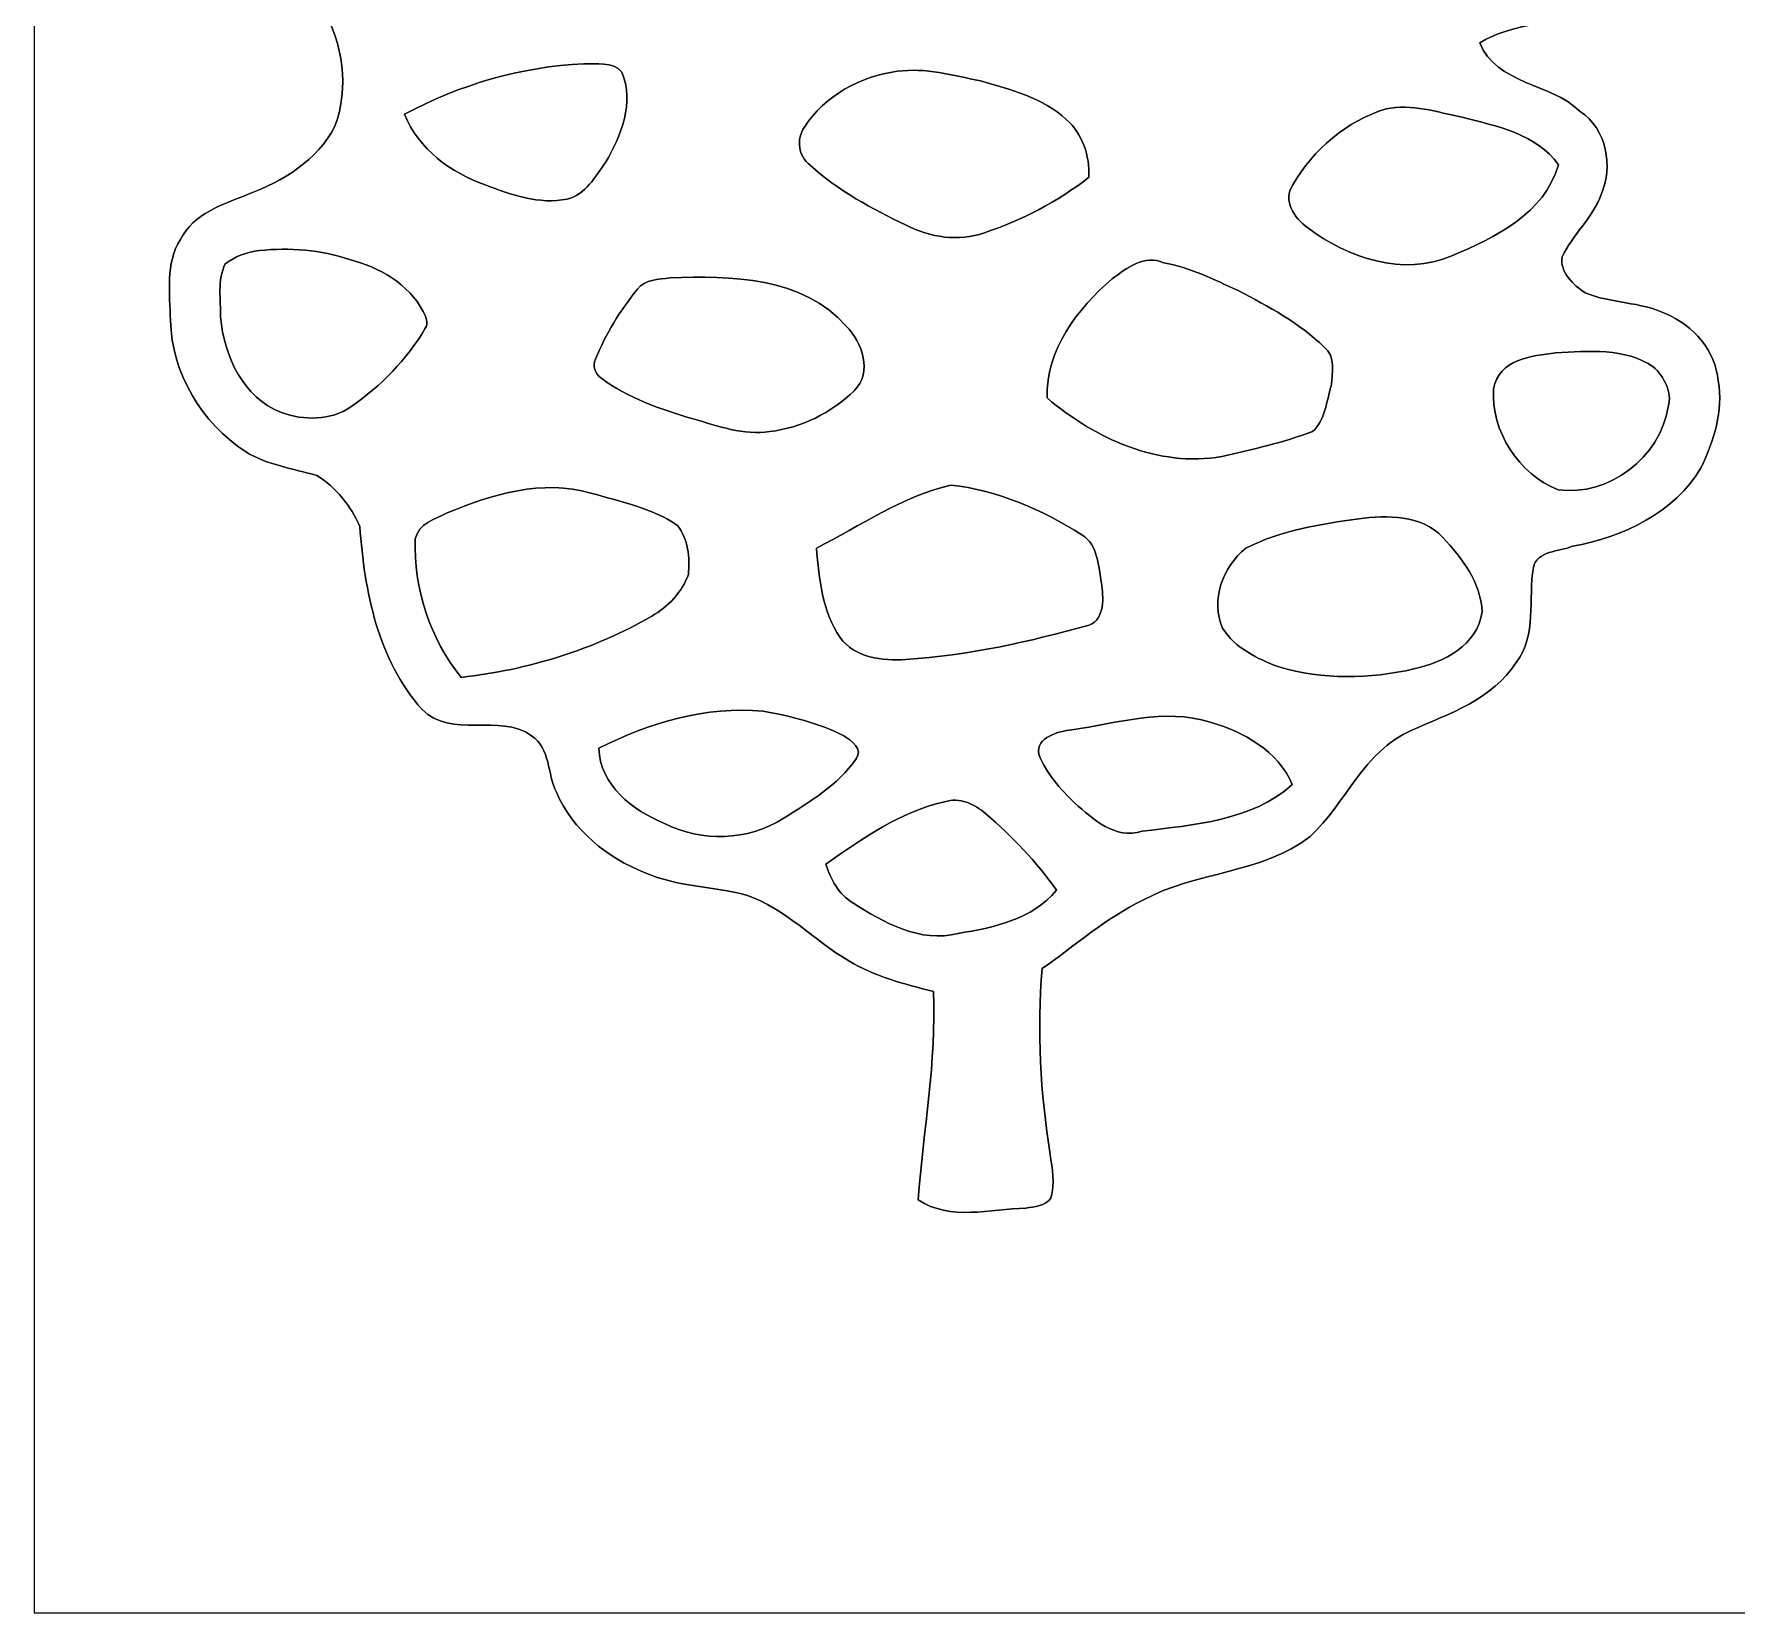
# Model space of a CAD drawing. Header units: centimetres. Extents: x -16.8 to 16.8, y -16.7 to 16.7.
# Drawn here: x -16.77 to 0.93, y -16.67 to -0.25 of the extents above; entities that cross this region are included whole.
import ezdxf

# ---------------------------------------------------------------- set-up
doc = ezdxf.new("R2010")
doc.units = ezdxf.units.CM
doc.header["$MEASUREMENT"] = 0
doc.layers.add('Layer 1', color=7, linetype='Continuous')

msp = doc.modelspace()

# ---------------------------------------------------------------- linework, layer by layer
at = {"layer": 'Layer 1', "color": 7}
for points, knots in [([(-16.77458, 16.66875), (-16.77458, 16.66875), (16.77458, 16.66875), (16.77458, 16.66875), (16.77458, 16.66875), (16.77458, 16.66875), (16.77458, -16.66875), (16.77458, -16.66875), (16.77458, -16.66875), (16.77458, -16.66875), (-16.77458, -16.66875), (-16.77458, -16.66875), (-16.77458, -16.66875), (-16.77458, -16.66875), (-16.77458, 16.66875), (-16.77458, 16.66875), (-16.77458, 16.66875), (-16.77458, 16.66875), (-16.77458, 16.66875), (-16.77458, 16.66875)], [0, 0, 0, 0, 0.16666667, 0.16666667, 0.16666667, 0.16666667, 0.33333333, 0.33333333, 0.33333333, 0.33333333, 0.5, 0.5, 0.5, 0.5, 0.66666667, 0.66666667, 0.66666667, 0.66666667, 1, 1, 1, 1]), ([(-9.67176, 10.23761), (-9.77829, 10.08415), (-9.89471, 9.91447), (-9.89259, 9.71938), (-9.89259, 9.71938), (-9.87954, 9.18139), (-9.44033, 8.71537), (-9.60684, 8.16151), (-9.60684, 8.16151), (-9.68693, 7.90187), (-9.99525, 7.87047), (-10.20551, 7.76958), (-10.20551, 7.76958), (-10.74526, 7.48841), (-11.26067, 6.9977), (-11.33616, 6.36341), (-11.33616, 6.36341), (-11.36579, 6.102), (-11.182, 5.90162), (-11.07687, 5.6829), (-11.07687, 5.6829), (-10.96751, 5.47511), (-10.92588, 5.23699), (-10.93752, 5.00345), (-10.93752, 5.00345), (-11.04053, 5.00698), (-11.14919, 5.00415), (-11.24197, 5.05566), (-11.24197, 5.05566), (-11.64449, 5.26944), (-12.07735, 5.43101), (-12.52961, 5.49734), (-12.52961, 5.49734), (-12.79596, 5.52521), (-13.09264, 5.54284), (-13.32759, 5.3908), (-13.32759, 5.3908), (-13.58653, 5.26733), (-13.70401, 4.97805), (-13.73152, 4.70923), (-13.73152, 4.70923), (-13.72835, 4.31377), (-13.58477, 3.93665), (-13.41614, 3.58387), (-13.41614, 3.58387), (-13.29549, 3.3341), (-13.18436, 3.03354), (-13.31877, 2.76895), (-13.31877, 2.76895), (-13.39462, 2.57563), (-13.61969, 2.54882), (-13.77985, 2.45604), (-13.77985, 2.45604), (-14.20283, 2.24684), (-14.57889, 1.92405), (-14.8082, 1.50777), (-14.8082, 1.50777), (-14.88687, 1.32503), (-14.93908, 1.10278), (-14.85583, 0.91264), (-14.85583, 0.91264), (-14.60288, 0.49742), (-14.05184, 0.41134), (-13.77774, 0.01658), (-13.77774, 0.01658), (-13.56219, -0.34537), (-13.49551, -0.80716), (-13.64615, -1.2065), (-13.64615, -1.2065), (-13.82713, -1.56386), (-14.18872, -1.78294), (-14.55385, -1.91735), (-14.55385, -1.91735), (-14.81279, -2.02318), (-15.11688, -2.1149), (-15.25305, -2.38407), (-15.25305, -2.38407), (-15.40898, -2.6349), (-15.36241, -2.94711), (-15.35677, -3.22721), (-15.35677, -3.22721), (-15.34231, -3.77508), (-15.03151, -4.29366), (-14.57678, -4.59211), (-14.57678, -4.59211), (-14.34959, -4.7304), (-14.08395, -4.76814), (-13.83383, -4.84046), (-13.83383, -4.84046), (-13.63592, -4.96006), (-13.47999, -5.16008), (-13.38756, -5.37034), (-13.38756, -5.37034), (-13.33923, -6.04202), (-13.20341, -6.75499), (-12.74092, -7.27287), (-12.74092, -7.27287), (-12.43789, -7.58155), (-11.93765, -7.30603), (-11.6018, -7.54627), (-11.6018, -7.54627), (-11.40107, -7.67927), (-11.44129, -7.94103), (-11.34392, -8.134), (-11.34392, -8.134), (-11.17388, -8.53087), (-10.8144, -8.81309), (-10.42211, -8.9722), (-10.42211, -8.9722), (-10.08909, -9.11684), (-9.71656, -9.11331), (-9.36872, -9.20291), (-9.36872, -9.20291), (-8.96126, -9.34226), (-8.66846, -9.67564), (-8.30263, -9.8873), (-8.30263, -9.8873), (-8.03381, -10.05134), (-7.72513, -10.1286), (-7.42315, -10.20621), (-7.42315, -10.20621), (-7.3914, -10.93435), (-7.52828, -11.65084), (-7.58155, -12.37368), (-7.58155, -12.37368), (-7.24711, -12.59205), (-6.83366, -12.47034), (-6.46359, -12.45941), (-6.46359, -12.45941), (-6.37223, -12.44388), (-6.25934, -12.43824), (-6.20289, -12.35357), (-6.20289, -12.35357), (-6.15597, -12.20646), (-6.19019, -12.04983), (-6.20889, -11.90061), (-6.20889, -11.90061), (-6.31366, -11.26208), (-6.34541, -10.61261), (-6.2932, -9.96774), (-6.2932, -9.96774), (-5.94678, -9.72644), (-5.62892, -9.43963), (-5.24475, -9.25618), (-5.24475, -9.25618), (-4.69618, -8.95385), (-4.01355, -8.9856), (-3.50732, -8.59331), (-3.50732, -8.59331), (-3.13514, -8.24936), (-2.94781, -7.70502), (-2.4571, -7.49229), (-2.4571, -7.49229), (-2.05987, -7.31732), (-1.61325, -7.16809), (-1.36384, -6.78462), (-1.36384, -6.78462), (-1.14723, -6.49852), (-1.24284, -6.12634), (-1.18533, -5.7979), (-1.18533, -5.7979), (-1.15076, -5.61869), (-0.91405, -5.63562), (-0.7807, -5.5753), (-0.7807, -5.5753), (-0.25541, -5.48181), (0.27975, -5.23064), (0.55915, -4.75686), (0.55915, -4.75686), (0.68827, -4.47887), (0.79199, -4.16666), (0.73554, -3.85692), (0.73554, -3.85692), (0.70802, -3.54365), (0.47696, -3.27766), (0.19332, -3.15948), (0.19332, -3.15948), (-0.07056, -3.03036), (-0.38065, -3.05364), (-0.64876, -2.93899), (-0.64876, -2.93899), (-0.768, -2.86032), (-0.91405, -2.7245), (-0.88653, -2.56681), (-0.88653, -2.56681), (-0.77611, -2.33574), (-0.57185, -2.16076), (-0.47978, -1.91911), (-0.47978, -1.91911), (-0.35454, -1.62489), (-0.42333, -1.23825), (-0.69956, -1.05339), (-0.69956, -1.05339), (-1.00753, -0.75565), (-1.56774, -0.77505), (-1.74413, -0.33902), (-1.74413, -0.33902), (-1.43122, -0.1524), (-1.05516, -0.15311), (-0.72461, -0.01376), (-0.72461, -0.01376), (-0.42863, 0.07832), (-0.19438, 0.31327), (-0.05503, 0.58455), (-0.05503, 0.58455), (0.06138, 0.81598), (-0.01376, 1.08303), (-0.10195, 1.31057), (-0.10195, 1.31057), (-0.34713, 1.80657), (-0.82091, 2.15406), (-1.33597, 2.33151), (-1.33597, 2.33151), (-1.60937, 2.41018), (-1.91029, 2.50578), (-2.1904, 2.39995), (-2.1904, 2.39995), (-2.50014, 2.2666), (-2.75766, 1.92652), (-3.12984, 2.02106), (-3.12984, 2.02106), (-3.38032, 2.09268), (-3.35668, 2.43558), (-3.29106, 2.62573), (-3.29106, 2.62573), (-3.17465, 3.20322), (-2.60879, 3.60116), (-2.6229, 4.21534), (-2.6229, 4.21534), (-2.58939, 4.48169), (-2.68676, 4.76532), (-2.89736, 4.93466), (-2.89736, 4.93466), (-3.29883, 5.21053), (-3.80753, 5.21018), (-4.24956, 5.38727), (-4.24956, 5.38727), (-4.42736, 5.4737), (-4.60058, 5.67796), (-4.50815, 5.88927), (-4.50815, 5.88927), (-4.40055, 6.15527), (-4.22522, 6.39727), (-4.18465, 6.68796), (-4.18465, 6.68796), (-4.17301, 6.91409), (-4.29225, 7.11588), (-4.42454, 7.28804), (-4.42454, 7.28804), (-4.70711, 7.59213), (-5.1308, 7.67644), (-5.52203, 7.74171), (-5.52203, 7.74171), (-5.91114, 7.8105), (-6.31296, 7.73747), (-6.69749, 7.83696), (-6.69749, 7.83696), (-6.81143, 7.86659), (-6.93843, 7.93926), (-6.95431, 8.06732), (-6.95431, 8.06732), (-6.97689, 8.29239), (-6.93385, 8.51958), (-6.89928, 8.74077), (-6.89928, 8.74077), (-6.81426, 9.00747), (-6.68796, 9.26253), (-6.65268, 9.5437), (-6.65268, 9.5437), (-6.62975, 9.80722), (-6.77404, 10.04782), (-6.95431, 10.22597), (-6.95431, 10.22597), (-7.36918, 10.64048), (-7.95761, 10.91565), (-8.55416, 10.84404), (-8.55416, 10.84404), (-8.99513, 10.8331), (-9.40999, 10.58545), (-9.67176, 10.23761), (-9.67176, 10.23761), (-9.67176, 10.23761), (-9.67176, 10.23761), (-9.67176, 10.23761)], [0, 0, 0, 0, 0.01388889, 0.01388889, 0.01388889, 0.01388889, 0.02777778, 0.02777778, 0.02777778, 0.02777778, 0.04166667, 0.04166667, 0.04166667, 0.04166667, 0.05555556, 0.05555556, 0.05555556, 0.05555556, 0.06944444, 0.06944444, 0.06944444, 0.06944444, 0.08333333, 0.08333333, 0.08333333, 0.08333333, 0.09722222, 0.09722222, 0.09722222, 0.09722222, 0.11111111, 0.11111111, 0.11111111, 0.11111111, 0.125, 0.125, 0.125, 0.125, 0.13888889, 0.13888889, 0.13888889, 0.13888889, 0.15277778, 0.15277778, 0.15277778, 0.15277778, 0.16666667, 0.16666667, 0.16666667, 0.16666667, 0.18055556, 0.18055556, 0.18055556, 0.18055556, 0.19444444, 0.19444444, 0.19444444, 0.19444444, 0.20833333, 0.20833333, 0.20833333, 0.20833333, 0.22222222, 0.22222222, 0.22222222, 0.22222222, 0.23611111, 0.23611111, 0.23611111, 0.23611111, 0.25, 0.25, 0.25, 0.25, 0.26388889, 0.26388889, 0.26388889, 0.26388889, 0.27777778, 0.27777778, 0.27777778, 0.27777778, 0.29166667, 0.29166667, 0.29166667, 0.29166667, 0.30555556, 0.30555556, 0.30555556, 0.30555556, 0.31944444, 0.31944444, 0.31944444, 0.31944444, 0.33333333, 0.33333333, 0.33333333, 0.33333333, 0.34722222, 0.34722222, 0.34722222, 0.34722222, 0.36111111, 0.36111111, 0.36111111, 0.36111111, 0.375, 0.375, 0.375, 0.375, 0.38888889, 0.38888889, 0.38888889, 0.38888889, 0.40277778, 0.40277778, 0.40277778, 0.40277778, 0.41666667, 0.41666667, 0.41666667, 0.41666667, 0.43055556, 0.43055556, 0.43055556, 0.43055556, 0.44444444, 0.44444444, 0.44444444, 0.44444444, 0.45833333, 0.45833333, 0.45833333, 0.45833333, 0.47222222, 0.47222222, 0.47222222, 0.47222222, 0.48611111, 0.48611111, 0.48611111, 0.48611111, 0.5, 0.5, 0.5, 0.5, 0.51388889, 0.51388889, 0.51388889, 0.51388889, 0.52777778, 0.52777778, 0.52777778, 0.52777778, 0.54166667, 0.54166667, 0.54166667, 0.54166667, 0.55555556, 0.55555556, 0.55555556, 0.55555556, 0.56944444, 0.56944444, 0.56944444, 0.56944444, 0.58333333, 0.58333333, 0.58333333, 0.58333333, 0.59722222, 0.59722222, 0.59722222, 0.59722222, 0.61111111, 0.61111111, 0.61111111, 0.61111111, 0.625, 0.625, 0.625, 0.625, 0.63888889, 0.63888889, 0.63888889, 0.63888889, 0.65277778, 0.65277778, 0.65277778, 0.65277778, 0.66666667, 0.66666667, 0.66666667, 0.66666667, 0.68055556, 0.68055556, 0.68055556, 0.68055556, 0.69444444, 0.69444444, 0.69444444, 0.69444444, 0.70833333, 0.70833333, 0.70833333, 0.70833333, 0.72222222, 0.72222222, 0.72222222, 0.72222222, 0.73611111, 0.73611111, 0.73611111, 0.73611111, 0.75, 0.75, 0.75, 0.75, 0.76388889, 0.76388889, 0.76388889, 0.76388889, 0.77777778, 0.77777778, 0.77777778, 0.77777778, 0.79166667, 0.79166667, 0.79166667, 0.79166667, 0.80555556, 0.80555556, 0.80555556, 0.80555556, 0.81944444, 0.81944444, 0.81944444, 0.81944444, 0.83333333, 0.83333333, 0.83333333, 0.83333333, 0.84722222, 0.84722222, 0.84722222, 0.84722222, 0.86111111, 0.86111111, 0.86111111, 0.86111111, 0.875, 0.875, 0.875, 0.875, 0.88888889, 0.88888889, 0.88888889, 0.88888889, 0.90277778, 0.90277778, 0.90277778, 0.90277778, 0.91666667, 0.91666667, 0.91666667, 0.91666667, 0.93055556, 0.93055556, 0.93055556, 0.93055556, 0.94444444, 0.94444444, 0.94444444, 0.94444444, 0.95833333, 0.95833333, 0.95833333, 0.95833333, 0.97222222, 0.97222222, 0.97222222, 0.97222222, 1, 1, 1, 1]), ([(-12.92154, -1.08409), (-12.35004, -0.7747), (-11.70728, -0.58808), (-11.05782, -0.55774), (-11.05782, -0.55774), (-10.93505, -0.56374), (-10.75514, -0.53199), (-10.66447, -0.64417), (-10.66447, -0.64417), (-10.53148, -0.9592), (-10.668, -1.30916), (-10.8331, -1.58362), (-10.8331, -1.58362), (-10.93752, -1.73037), (-11.04053, -1.91876), (-11.23103, -1.96462), (-11.23103, -1.96462), (-11.52278, -2.02671), (-11.81382, -1.91876), (-12.0837, -1.81857), (-12.0837, -1.81857), (-12.44106, -1.69051), (-12.77796, -1.44604), (-12.92154, -1.08409)], [0, 0, 0, 0, 0.14285714, 0.14285714, 0.14285714, 0.14285714, 0.28571429, 0.28571429, 0.28571429, 0.28571429, 0.42857143, 0.42857143, 0.42857143, 0.42857143, 0.57142857, 0.57142857, 0.57142857, 0.57142857, 0.71428571, 0.71428571, 0.71428571, 0.71428571, 1, 1, 1, 1]), ([(-7.79921, -0.63676), (-7.50782, -0.59549), (-7.21889, -0.67839), (-6.93561, -0.7366), (-6.93561, -0.7366), (-6.6227, -0.8255), (-6.28791, -0.91017), (-6.04238, -1.13877), (-6.04238, -1.13877), (-5.87163, -1.28376), (-5.79861, -1.51906), (-5.80708, -1.73743), (-5.80708, -1.73743), (-6.12881, -1.99319), (-6.50452, -2.18299), (-6.89293, -2.31599), (-6.89293, -2.31599), (-7.16386, -2.413), (-7.45455, -2.3622), (-7.70678, -2.23838), (-7.70678, -2.23838), (-8.0585, -2.06516), (-8.41516, -1.88136), (-8.70409, -1.61255), (-8.70409, -1.61255), (-8.82968, -1.52506), (-8.8519, -1.3402), (-8.76582, -1.21849), (-8.76582, -1.21849), (-8.55768, -0.89182), (-8.17915, -0.68651), (-7.79921, -0.63676)], [0, 0, 0, 0, 0.11111111, 0.11111111, 0.11111111, 0.11111111, 0.22222222, 0.22222222, 0.22222222, 0.22222222, 0.33333333, 0.33333333, 0.33333333, 0.33333333, 0.44444444, 0.44444444, 0.44444444, 0.44444444, 0.55555556, 0.55555556, 0.55555556, 0.55555556, 0.66666667, 0.66666667, 0.66666667, 0.66666667, 0.77777778, 0.77777778, 0.77777778, 0.77777778, 1, 1, 1, 1]), ([(-2.7178, -1.02764), (-2.45075, -0.97226), (-2.18616, -1.0608), (-1.92687, -1.11407), (-1.92687, -1.11407), (-1.56916, -1.20826), (-1.15394, -1.2827), (-0.92604, -1.60937), (-0.92604, -1.60937), (-1.06856, -2.1142), (-1.58538, -2.36926), (-2.03341, -2.55446), (-2.03341, -2.55446), (-2.53859, -2.7746), (-3.11609, -2.5781), (-3.53413, -2.26201), (-3.53413, -2.26201), (-3.67101, -2.16782), (-3.79518, -1.98191), (-3.68618, -1.81681), (-3.68618, -1.81681), (-3.4798, -1.45062), (-3.12103, -1.15076), (-2.7178, -1.02764)], [0, 0, 0, 0, 0.14285714, 0.14285714, 0.14285714, 0.14285714, 0.28571429, 0.28571429, 0.28571429, 0.28571429, 0.42857143, 0.42857143, 0.42857143, 0.42857143, 0.57142857, 0.57142857, 0.57142857, 0.57142857, 0.71428571, 0.71428571, 0.71428571, 0.71428571, 1, 1, 1, 1]), ([(-14.43143, -2.5019), (-14.1164, -2.46627), (-13.79467, -2.49273), (-13.49375, -2.59398), (-13.49375, -2.59398), (-13.18719, -2.67229), (-12.88062, -2.84692), (-12.72858, -3.13443), (-12.72858, -3.13443), (-12.70423, -3.18699), (-12.66754, -3.25296), (-12.7067, -3.3087), (-12.7067, -3.3087), (-12.89967, -3.63326), (-13.16955, -3.91089), (-13.47929, -4.12679), (-13.47929, -4.12679), (-13.68954, -4.26967), (-13.97106, -4.27073), (-14.20319, -4.1843), (-14.20319, -4.1843), (-14.60112, -4.03049), (-14.8022, -3.59304), (-14.83466, -3.1937), (-14.83466, -3.1937), (-14.83254, -3.00955), (-14.87099, -2.81023), (-14.78633, -2.63878), (-14.78633, -2.63878), (-14.68508, -2.5587), (-14.55879, -2.5146), (-14.43143, -2.5019)], [0, 0, 0, 0, 0.11111111, 0.11111111, 0.11111111, 0.11111111, 0.22222222, 0.22222222, 0.22222222, 0.22222222, 0.33333333, 0.33333333, 0.33333333, 0.33333333, 0.44444444, 0.44444444, 0.44444444, 0.44444444, 0.55555556, 0.55555556, 0.55555556, 0.55555556, 0.66666667, 0.66666667, 0.66666667, 0.66666667, 0.77777778, 0.77777778, 0.77777778, 0.77777778, 1, 1, 1, 1]), ([(-5.56472, -2.79612), (-5.41479, -2.68182), (-5.22887, -2.53788), (-5.02779, -2.62925), (-5.02779, -2.62925), (-4.75439, -2.67511), (-4.50568, -2.80282), (-4.25626, -2.91712), (-4.25626, -2.91712), (-3.93982, -3.08081), (-3.61879, -3.25402), (-3.36162, -3.50449), (-3.36162, -3.50449), (-3.23921, -3.60221), (-3.27519, -3.77402), (-3.28824, -3.91019), (-3.28824, -3.91019), (-3.33693, -4.06823), (-3.3528, -4.26544), (-3.48086, -4.38291), (-3.48086, -4.38291), (-3.78636, -4.49721), (-4.10669, -4.56918), (-4.42383, -4.64326), (-4.42383, -4.64326), (-5.08635, -4.75862), (-5.74534, -4.45206), (-6.24276, -4.03401), (-6.24276, -4.03401), (-6.25369, -3.53342), (-5.92843, -3.10515), (-5.56472, -2.79612)], [0, 0, 0, 0, 0.11111111, 0.11111111, 0.11111111, 0.11111111, 0.22222222, 0.22222222, 0.22222222, 0.22222222, 0.33333333, 0.33333333, 0.33333333, 0.33333333, 0.44444444, 0.44444444, 0.44444444, 0.44444444, 0.55555556, 0.55555556, 0.55555556, 0.55555556, 0.66666667, 0.66666667, 0.66666667, 0.66666667, 0.77777778, 0.77777778, 0.77777778, 0.77777778, 1, 1, 1, 1]), ([(-10.16247, -2.78518), (-9.53382, -2.76225), (-8.7817, -2.77283), (-8.32979, -3.28577), (-8.32979, -3.28577), (-8.16539, -3.45616), (-8.05109, -3.76908), (-8.2483, -3.95852), (-8.2483, -3.95852), (-8.48325, -4.18783), (-8.79616, -4.34481), (-9.12389, -4.38221), (-9.12389, -4.38221), (-9.39835, -4.42348), (-9.66435, -4.32752), (-9.92293, -4.25027), (-9.92293, -4.25027), (-10.25948, -4.15325), (-10.59709, -4.03507), (-10.88214, -3.82552), (-10.88214, -3.82552), (-10.94352, -3.78143), (-10.96963, -3.70029), (-10.93823, -3.63008), (-10.93823, -3.63008), (-10.82922, -3.36903), (-10.68035, -3.12208), (-10.50078, -2.90301), (-10.50078, -2.90301), (-10.42247, -2.79823), (-10.28206, -2.80035), (-10.16247, -2.78518)], [0, 0, 0, 0, 0.11111111, 0.11111111, 0.11111111, 0.11111111, 0.22222222, 0.22222222, 0.22222222, 0.22222222, 0.33333333, 0.33333333, 0.33333333, 0.33333333, 0.44444444, 0.44444444, 0.44444444, 0.44444444, 0.55555556, 0.55555556, 0.55555556, 0.55555556, 0.66666667, 0.66666667, 0.66666667, 0.66666667, 0.77777778, 0.77777778, 0.77777778, 0.77777778, 1, 1, 1, 1]), ([(-0.95462, -3.56306), (-0.6163, -3.54824), (-0.23248, -3.50696), (0.06279, -3.71193), (0.06279, -3.71193), (0.17392, -3.81282), (0.26035, -3.97334), (0.21661, -4.12609), (0.21661, -4.12609), (0.12947, -4.65067), (-0.39511, -5.0606), (-0.92886, -4.98934), (-0.92886, -4.98934), (-1.33597, -4.826), (-1.63089, -4.38009), (-1.59985, -3.93876), (-1.59985, -3.93876), (-1.54658, -3.62903), (-1.20544, -3.59974), (-0.95462, -3.56306)], [0, 0, 0, 0, 0.16666667, 0.16666667, 0.16666667, 0.16666667, 0.33333333, 0.33333333, 0.33333333, 0.33333333, 0.5, 0.5, 0.5, 0.5, 0.66666667, 0.66666667, 0.66666667, 0.66666667, 1, 1, 1, 1]), ([(-12.47881, -5.22993), (-12.01173, -5.03414), (-11.48891, -4.87821), (-10.98515, -5.02214), (-10.98515, -5.02214), (-10.67999, -5.11316), (-10.35121, -5.17419), (-10.08556, -5.35975), (-10.08556, -5.35975), (-9.97056, -5.49734), (-9.95751, -5.69807), (-9.97091, -5.86987), (-9.97091, -5.86987), (-10.039, -6.05155), (-10.18081, -6.20713), (-10.3505, -6.30132), (-10.3505, -6.30132), (-10.95657, -6.65198), (-11.63814, -6.86223), (-12.33346, -6.93949), (-12.33346, -6.93949), (-12.6559, -6.53732), (-12.8337, -6.01345), (-12.81042, -5.49945), (-12.81042, -5.49945), (-12.78043, -5.34176), (-12.60299, -5.29378), (-12.47881, -5.22993)], [0, 0, 0, 0, 0.125, 0.125, 0.125, 0.125, 0.25, 0.25, 0.25, 0.25, 0.375, 0.375, 0.375, 0.375, 0.5, 0.5, 0.5, 0.5, 0.625, 0.625, 0.625, 0.625, 0.75, 0.75, 0.75, 0.75, 1, 1, 1, 1]), ([(-7.24253, -4.93889), (-6.75569, -4.99533), (-6.29038, -5.19324), (-5.88045, -5.45818), (-5.88045, -5.45818), (-5.709, -5.55978), (-5.71112, -5.78626), (-5.67549, -5.95877), (-5.67549, -5.95877), (-5.65679, -6.09741), (-5.63739, -6.33236), (-5.80461, -6.39586), (-5.80461, -6.39586), (-6.42726, -6.56908), (-7.06367, -6.71301), (-7.70996, -6.75252), (-7.70996, -6.75252), (-7.94949, -6.77228), (-8.24548, -6.73453), (-8.3947, -6.52463), (-8.3947, -6.52463), (-8.57779, -6.25158), (-8.61272, -5.91432), (-8.64023, -5.59576), (-8.64023, -5.59576), (-8.18303, -5.36222), (-7.74735, -5.05989), (-7.24253, -4.93889)], [0, 0, 0, 0, 0.125, 0.125, 0.125, 0.125, 0.25, 0.25, 0.25, 0.25, 0.375, 0.375, 0.375, 0.375, 0.5, 0.5, 0.5, 0.5, 0.625, 0.625, 0.625, 0.625, 0.75, 0.75, 0.75, 0.75, 1, 1, 1, 1]), ([(-3.00073, -5.29061), (-2.70792, -5.25251), (-2.35056, -5.24757), (-2.13043, -5.48181), (-2.13043, -5.48181), (-1.92828, -5.69595), (-1.73355, -5.9503), (-1.71803, -6.25792), (-1.71803, -6.25792), (-1.76636, -6.60188), (-2.11878, -6.78392), (-2.42711, -6.852), (-2.42711, -6.852), (-2.88713, -6.95607), (-3.37679, -6.96666), (-3.83117, -6.83048), (-3.83117, -6.83048), (-4.05165, -6.74829), (-4.28801, -6.63363), (-4.41713, -6.42761), (-4.41713, -6.42761), (-4.54413, -6.1401), (-4.41537, -5.78556), (-4.17689, -5.59682), (-4.17689, -5.59682), (-3.81282, -5.40949), (-3.40184, -5.34494), (-3.00073, -5.29061)], [0, 0, 0, 0, 0.125, 0.125, 0.125, 0.125, 0.25, 0.25, 0.25, 0.25, 0.375, 0.375, 0.375, 0.375, 0.5, 0.5, 0.5, 0.5, 0.625, 0.625, 0.625, 0.625, 0.75, 0.75, 0.75, 0.75, 1, 1, 1, 1]), ([(-10.90189, -7.67433), (-10.3759, -7.41327), (-9.78747, -7.23336), (-9.19445, -7.29156), (-9.19445, -7.29156), (-8.90658, -7.34131), (-8.61801, -7.41504), (-8.35589, -7.54662), (-8.35589, -7.54662), (-8.27652, -7.59389), (-8.14987, -7.68703), (-8.22854, -7.78722), (-8.22854, -7.78722), (-8.41375, -8.06097), (-8.71185, -8.23242), (-8.98454, -8.40846), (-8.98454, -8.40846), (-9.35355, -8.63847), (-9.83333, -8.6547), (-10.22033, -8.45749), (-10.22033, -8.45749), (-10.54876, -8.32309), (-10.89307, -8.06485), (-10.90189, -7.67433)], [0, 0, 0, 0, 0.14285714, 0.14285714, 0.14285714, 0.14285714, 0.28571429, 0.28571429, 0.28571429, 0.28571429, 0.42857143, 0.42857143, 0.42857143, 0.42857143, 0.57142857, 0.57142857, 0.57142857, 0.57142857, 0.71428571, 0.71428571, 0.71428571, 0.71428571, 1, 1, 1, 1]), ([(-5.98593, -7.48453), (-5.51251, -7.41962), (-5.02214, -7.25311), (-4.54766, -7.40657), (-4.54766, -7.40657), (-4.19629, -7.50429), (-3.8414, -7.70467), (-3.69217, -8.05427), (-3.69217, -8.05427), (-4.11798, -8.43351), (-4.71523, -8.47196), (-5.25463, -8.53969), (-5.25463, -8.53969), (-5.53614, -8.62718), (-5.76051, -8.41587), (-5.95383, -8.24689), (-5.95383, -8.24689), (-6.10447, -8.10119), (-6.25263, -7.93574), (-6.32848, -7.73853), (-6.32848, -7.73853), (-6.35847, -7.55967), (-6.11576, -7.49759), (-5.98593, -7.48453)], [0, 0, 0, 0, 0.14285714, 0.14285714, 0.14285714, 0.14285714, 0.28571429, 0.28571429, 0.28571429, 0.28571429, 0.42857143, 0.42857143, 0.42857143, 0.42857143, 0.57142857, 0.57142857, 0.57142857, 0.57142857, 0.71428571, 0.71428571, 0.71428571, 0.71428571, 1, 1, 1, 1]), ([(-7.30779, -8.23524), (-7.15222, -8.17739), (-6.99453, -8.25994), (-6.8774, -8.35766), (-6.8774, -8.35766), (-6.60329, -8.59367), (-6.35212, -8.8579), (-6.14257, -9.15353), (-6.14257, -9.15353), (-6.39586, -9.45515), (-6.79556, -9.54511), (-7.16598, -9.6012), (-7.16598, -9.6012), (-7.55615, -9.70597), (-7.94561, -9.48866), (-8.26135, -9.28229), (-8.26135, -9.28229), (-8.4134, -9.19621), (-8.4896, -9.03923), (-8.54357, -8.88153), (-8.54357, -8.88153), (-8.16187, -8.61942), (-7.76887, -8.33191), (-7.30779, -8.23524)], [0, 0, 0, 0, 0.14285714, 0.14285714, 0.14285714, 0.14285714, 0.28571429, 0.28571429, 0.28571429, 0.28571429, 0.42857143, 0.42857143, 0.42857143, 0.42857143, 0.57142857, 0.57142857, 0.57142857, 0.57142857, 0.71428571, 0.71428571, 0.71428571, 0.71428571, 1, 1, 1, 1])]:
    msp.add_open_spline(points, degree=3, knots=knots, dxfattribs=at)
at = {"layer": 'Layer 1'}
for points, knots in [([(-9.67176, 10.23761), (-9.40999, 10.58545), (-8.99513, 10.8331), (-8.55416, 10.84404), (-8.55416, 10.84404), (-7.95761, 10.91565), (-7.36918, 10.64048), (-6.95431, 10.22597), (-6.95431, 10.22597), (-6.77404, 10.04782), (-6.62975, 9.80722), (-6.65268, 9.5437), (-6.65268, 9.5437), (-6.68796, 9.26253), (-6.81426, 9.00747), (-6.89928, 8.74077), (-6.89928, 8.74077), (-6.93385, 8.51958), (-6.97689, 8.29239), (-6.95431, 8.06732), (-6.95431, 8.06732), (-6.93843, 7.93926), (-6.81143, 7.86659), (-6.69749, 7.83696), (-6.69749, 7.83696), (-6.31296, 7.73747), (-5.91114, 7.8105), (-5.52203, 7.74171), (-5.52203, 7.74171), (-5.1308, 7.67644), (-4.70711, 7.59213), (-4.42454, 7.28804), (-4.42454, 7.28804), (-4.29225, 7.11588), (-4.17301, 6.91409), (-4.18465, 6.68796), (-4.18465, 6.68796), (-4.22522, 6.39727), (-4.40055, 6.15527), (-4.50815, 5.88927), (-4.50815, 5.88927), (-4.60058, 5.67796), (-4.42736, 5.4737), (-4.24956, 5.38727), (-4.24956, 5.38727), (-3.80753, 5.21018), (-3.29883, 5.21053), (-2.89736, 4.93466), (-2.89736, 4.93466), (-2.68676, 4.76532), (-2.58939, 4.48169), (-2.6229, 4.21534), (-2.6229, 4.21534), (-2.60879, 3.60116), (-3.17465, 3.20322), (-3.29106, 2.62573), (-3.29106, 2.62573), (-3.35668, 2.43558), (-3.38032, 2.09268), (-3.12984, 2.02106), (-3.12984, 2.02106), (-2.75766, 1.92652), (-2.50014, 2.2666), (-2.1904, 2.39995), (-2.1904, 2.39995), (-1.91029, 2.50578), (-1.60937, 2.41018), (-1.33597, 2.33151), (-1.33597, 2.33151), (-0.82091, 2.15406), (-0.34713, 1.80657), (-0.10195, 1.31057), (-0.10195, 1.31057), (-0.01376, 1.08303), (0.06138, 0.81598), (-0.05503, 0.58455), (-0.05503, 0.58455), (-0.19438, 0.31327), (-0.42863, 0.07832), (-0.72461, -0.01376), (-0.72461, -0.01376), (-1.05516, -0.15311), (-1.43122, -0.1524), (-1.74413, -0.33902), (-1.74413, -0.33902), (-1.56774, -0.77505), (-1.00753, -0.75565), (-0.69956, -1.05339), (-0.69956, -1.05339), (-0.42333, -1.23825), (-0.35454, -1.62489), (-0.47978, -1.91911), (-0.47978, -1.91911), (-0.57185, -2.16076), (-0.77611, -2.33574), (-0.88653, -2.56681), (-0.88653, -2.56681), (-0.91405, -2.7245), (-0.768, -2.86032), (-0.64876, -2.93899), (-0.64876, -2.93899), (-0.38065, -3.05364), (-0.07056, -3.03036), (0.19332, -3.15948), (0.19332, -3.15948), (0.47696, -3.27766), (0.70802, -3.54365), (0.73554, -3.85692), (0.73554, -3.85692), (0.79199, -4.16666), (0.68827, -4.47887), (0.55915, -4.75686), (0.55915, -4.75686), (0.27975, -5.23064), (-0.25541, -5.48181), (-0.7807, -5.5753), (-0.7807, -5.5753), (-0.91405, -5.63562), (-1.15076, -5.61869), (-1.18533, -5.7979), (-1.18533, -5.7979), (-1.24284, -6.12634), (-1.14723, -6.49852), (-1.36384, -6.78462), (-1.36384, -6.78462), (-1.61325, -7.16809), (-2.05987, -7.31732), (-2.4571, -7.49229), (-2.4571, -7.49229), (-2.94781, -7.70502), (-3.13514, -8.24936), (-3.50732, -8.59331), (-3.50732, -8.59331), (-4.01355, -8.9856), (-4.69618, -8.95385), (-5.24475, -9.25618), (-5.24475, -9.25618), (-5.62892, -9.43963), (-5.94678, -9.72644), (-6.2932, -9.96774), (-6.2932, -9.96774), (-6.34541, -10.61261), (-6.31366, -11.26208), (-6.20889, -11.90061), (-6.20889, -11.90061), (-6.19019, -12.04983), (-6.15597, -12.20646), (-6.20289, -12.35357), (-6.20289, -12.35357), (-6.25934, -12.43824), (-6.37223, -12.44388), (-6.46359, -12.45941), (-6.46359, -12.45941), (-6.83366, -12.47034), (-7.24711, -12.59205), (-7.58155, -12.37368), (-7.58155, -12.37368), (-7.52828, -11.65084), (-7.3914, -10.93435), (-7.42315, -10.20621), (-7.42315, -10.20621), (-7.72513, -10.1286), (-8.03381, -10.05134), (-8.30263, -9.8873), (-8.30263, -9.8873), (-8.66846, -9.67564), (-8.96126, -9.34226), (-9.36872, -9.20291), (-9.36872, -9.20291), (-9.71656, -9.11331), (-10.08909, -9.11684), (-10.42211, -8.9722), (-10.42211, -8.9722), (-10.8144, -8.81309), (-11.17388, -8.53087), (-11.34392, -8.134), (-11.34392, -8.134), (-11.44129, -7.94103), (-11.40107, -7.67927), (-11.6018, -7.54627), (-11.6018, -7.54627), (-11.93765, -7.30603), (-12.43789, -7.58155), (-12.74092, -7.27287), (-12.74092, -7.27287), (-13.20341, -6.75499), (-13.33923, -6.04202), (-13.38756, -5.37034), (-13.38756, -5.37034), (-13.47999, -5.16008), (-13.63592, -4.96006), (-13.83383, -4.84046), (-13.83383, -4.84046), (-14.08395, -4.76814), (-14.34959, -4.7304), (-14.57678, -4.59211), (-14.57678, -4.59211), (-15.03151, -4.29366), (-15.34231, -3.77508), (-15.35677, -3.22721), (-15.35677, -3.22721), (-15.36241, -2.94711), (-15.40898, -2.6349), (-15.25305, -2.38407), (-15.25305, -2.38407), (-15.11688, -2.1149), (-14.81279, -2.02318), (-14.55385, -1.91735), (-14.55385, -1.91735), (-14.18872, -1.78294), (-13.82713, -1.56386), (-13.64615, -1.2065), (-13.64615, -1.2065), (-13.49551, -0.80716), (-13.56219, -0.34537), (-13.77774, 0.01658), (-13.77774, 0.01658), (-14.05184, 0.41134), (-14.60288, 0.49742), (-14.85583, 0.91264), (-14.85583, 0.91264), (-14.93908, 1.10278), (-14.88687, 1.32503), (-14.8082, 1.50777), (-14.8082, 1.50777), (-14.57889, 1.92405), (-14.20283, 2.24684), (-13.77985, 2.45604), (-13.77985, 2.45604), (-13.61969, 2.54882), (-13.39462, 2.57563), (-13.31877, 2.76895), (-13.31877, 2.76895), (-13.18436, 3.03354), (-13.29549, 3.3341), (-13.41614, 3.58387), (-13.41614, 3.58387), (-13.58477, 3.93665), (-13.72835, 4.31377), (-13.73152, 4.70923), (-13.73152, 4.70923), (-13.70401, 4.97805), (-13.58653, 5.26733), (-13.32759, 5.3908), (-13.32759, 5.3908), (-13.09264, 5.54284), (-12.79596, 5.52521), (-12.52961, 5.49734), (-12.52961, 5.49734), (-12.07735, 5.43101), (-11.64449, 5.26944), (-11.24197, 5.05566), (-11.24197, 5.05566), (-11.14919, 5.00415), (-11.04053, 5.00698), (-10.93752, 5.00345), (-10.93752, 5.00345), (-10.92588, 5.23699), (-10.96751, 5.47511), (-11.07687, 5.6829), (-11.07687, 5.6829), (-11.182, 5.90162), (-11.36579, 6.102), (-11.33616, 6.36341), (-11.33616, 6.36341), (-11.26067, 6.9977), (-10.74526, 7.48841), (-10.20551, 7.76958), (-10.20551, 7.76958), (-9.99525, 7.87047), (-9.68693, 7.90187), (-9.60684, 8.16151), (-9.60684, 8.16151), (-9.44033, 8.71537), (-9.87954, 9.18139), (-9.89259, 9.71938), (-9.89259, 9.71938), (-9.89471, 9.91447), (-9.77829, 10.08415), (-9.67176, 10.23761), (-9.67176, 10.23761), (-9.67176, 10.23761), (-9.67176, 10.23761), (-9.67176, 10.23761)], [0, 0, 0, 0, 0.01388889, 0.01388889, 0.01388889, 0.01388889, 0.02777778, 0.02777778, 0.02777778, 0.02777778, 0.04166667, 0.04166667, 0.04166667, 0.04166667, 0.05555556, 0.05555556, 0.05555556, 0.05555556, 0.06944444, 0.06944444, 0.06944444, 0.06944444, 0.08333333, 0.08333333, 0.08333333, 0.08333333, 0.09722222, 0.09722222, 0.09722222, 0.09722222, 0.11111111, 0.11111111, 0.11111111, 0.11111111, 0.125, 0.125, 0.125, 0.125, 0.13888889, 0.13888889, 0.13888889, 0.13888889, 0.15277778, 0.15277778, 0.15277778, 0.15277778, 0.16666667, 0.16666667, 0.16666667, 0.16666667, 0.18055556, 0.18055556, 0.18055556, 0.18055556, 0.19444444, 0.19444444, 0.19444444, 0.19444444, 0.20833333, 0.20833333, 0.20833333, 0.20833333, 0.22222222, 0.22222222, 0.22222222, 0.22222222, 0.23611111, 0.23611111, 0.23611111, 0.23611111, 0.25, 0.25, 0.25, 0.25, 0.26388889, 0.26388889, 0.26388889, 0.26388889, 0.27777778, 0.27777778, 0.27777778, 0.27777778, 0.29166667, 0.29166667, 0.29166667, 0.29166667, 0.30555556, 0.30555556, 0.30555556, 0.30555556, 0.31944444, 0.31944444, 0.31944444, 0.31944444, 0.33333333, 0.33333333, 0.33333333, 0.33333333, 0.34722222, 0.34722222, 0.34722222, 0.34722222, 0.36111111, 0.36111111, 0.36111111, 0.36111111, 0.375, 0.375, 0.375, 0.375, 0.38888889, 0.38888889, 0.38888889, 0.38888889, 0.40277778, 0.40277778, 0.40277778, 0.40277778, 0.41666667, 0.41666667, 0.41666667, 0.41666667, 0.43055556, 0.43055556, 0.43055556, 0.43055556, 0.44444444, 0.44444444, 0.44444444, 0.44444444, 0.45833333, 0.45833333, 0.45833333, 0.45833333, 0.47222222, 0.47222222, 0.47222222, 0.47222222, 0.48611111, 0.48611111, 0.48611111, 0.48611111, 0.5, 0.5, 0.5, 0.5, 0.51388889, 0.51388889, 0.51388889, 0.51388889, 0.52777778, 0.52777778, 0.52777778, 0.52777778, 0.54166667, 0.54166667, 0.54166667, 0.54166667, 0.55555556, 0.55555556, 0.55555556, 0.55555556, 0.56944444, 0.56944444, 0.56944444, 0.56944444, 0.58333333, 0.58333333, 0.58333333, 0.58333333, 0.59722222, 0.59722222, 0.59722222, 0.59722222, 0.61111111, 0.61111111, 0.61111111, 0.61111111, 0.625, 0.625, 0.625, 0.625, 0.63888889, 0.63888889, 0.63888889, 0.63888889, 0.65277778, 0.65277778, 0.65277778, 0.65277778, 0.66666667, 0.66666667, 0.66666667, 0.66666667, 0.68055556, 0.68055556, 0.68055556, 0.68055556, 0.69444444, 0.69444444, 0.69444444, 0.69444444, 0.70833333, 0.70833333, 0.70833333, 0.70833333, 0.72222222, 0.72222222, 0.72222222, 0.72222222, 0.73611111, 0.73611111, 0.73611111, 0.73611111, 0.75, 0.75, 0.75, 0.75, 0.76388889, 0.76388889, 0.76388889, 0.76388889, 0.77777778, 0.77777778, 0.77777778, 0.77777778, 0.79166667, 0.79166667, 0.79166667, 0.79166667, 0.80555556, 0.80555556, 0.80555556, 0.80555556, 0.81944444, 0.81944444, 0.81944444, 0.81944444, 0.83333333, 0.83333333, 0.83333333, 0.83333333, 0.84722222, 0.84722222, 0.84722222, 0.84722222, 0.86111111, 0.86111111, 0.86111111, 0.86111111, 0.875, 0.875, 0.875, 0.875, 0.88888889, 0.88888889, 0.88888889, 0.88888889, 0.90277778, 0.90277778, 0.90277778, 0.90277778, 0.91666667, 0.91666667, 0.91666667, 0.91666667, 0.93055556, 0.93055556, 0.93055556, 0.93055556, 0.94444444, 0.94444444, 0.94444444, 0.94444444, 0.95833333, 0.95833333, 0.95833333, 0.95833333, 0.97222222, 0.97222222, 0.97222222, 0.97222222, 1, 1, 1, 1]), ([(-12.92154, -1.08409), (-12.77796, -1.44604), (-12.44106, -1.69051), (-12.0837, -1.81857), (-12.0837, -1.81857), (-11.81382, -1.91876), (-11.52278, -2.02671), (-11.23103, -1.96462), (-11.23103, -1.96462), (-11.04053, -1.91876), (-10.93752, -1.73037), (-10.8331, -1.58362), (-10.8331, -1.58362), (-10.668, -1.30916), (-10.53148, -0.9592), (-10.66447, -0.64417), (-10.66447, -0.64417), (-10.75514, -0.53199), (-10.93505, -0.56374), (-11.05782, -0.55774), (-11.05782, -0.55774), (-11.70728, -0.58808), (-12.35004, -0.7747), (-12.92154, -1.08409), (-12.92154, -1.08409), (-12.92154, -1.08409), (-12.92154, -1.08409), (-12.92154, -1.08409)], [0, 0, 0, 0, 0.125, 0.125, 0.125, 0.125, 0.25, 0.25, 0.25, 0.25, 0.375, 0.375, 0.375, 0.375, 0.5, 0.5, 0.5, 0.5, 0.625, 0.625, 0.625, 0.625, 0.75, 0.75, 0.75, 0.75, 1, 1, 1, 1]), ([(-7.79921, -0.63676), (-8.17915, -0.68651), (-8.55768, -0.89182), (-8.76582, -1.21849), (-8.76582, -1.21849), (-8.8519, -1.3402), (-8.82968, -1.52506), (-8.70409, -1.61255), (-8.70409, -1.61255), (-8.41516, -1.88136), (-8.0585, -2.06516), (-7.70678, -2.23838), (-7.70678, -2.23838), (-7.45455, -2.3622), (-7.16386, -2.413), (-6.89293, -2.31599), (-6.89293, -2.31599), (-6.50452, -2.18299), (-6.12881, -1.99319), (-5.80708, -1.73743), (-5.80708, -1.73743), (-5.79861, -1.51906), (-5.87163, -1.28376), (-6.04238, -1.13877), (-6.04238, -1.13877), (-6.28791, -0.91017), (-6.6227, -0.8255), (-6.93561, -0.7366), (-6.93561, -0.7366), (-7.21889, -0.67839), (-7.50782, -0.59549), (-7.79921, -0.63676), (-7.79921, -0.63676), (-7.79921, -0.63676), (-7.79921, -0.63676), (-7.79921, -0.63676)], [0, 0, 0, 0, 0.1, 0.1, 0.1, 0.1, 0.2, 0.2, 0.2, 0.2, 0.3, 0.3, 0.3, 0.3, 0.4, 0.4, 0.4, 0.4, 0.5, 0.5, 0.5, 0.5, 0.6, 0.6, 0.6, 0.6, 0.7, 0.7, 0.7, 0.7, 0.8, 0.8, 0.8, 0.8, 1, 1, 1, 1]), ([(-2.7178, -1.02764), (-3.12103, -1.15076), (-3.4798, -1.45062), (-3.68618, -1.81681), (-3.68618, -1.81681), (-3.79518, -1.98191), (-3.67101, -2.16782), (-3.53413, -2.26201), (-3.53413, -2.26201), (-3.11609, -2.5781), (-2.53859, -2.7746), (-2.03341, -2.55446), (-2.03341, -2.55446), (-1.58538, -2.36926), (-1.06856, -2.1142), (-0.92604, -1.60937), (-0.92604, -1.60937), (-1.15394, -1.2827), (-1.56916, -1.20826), (-1.92687, -1.11407), (-1.92687, -1.11407), (-2.18616, -1.0608), (-2.45075, -0.97226), (-2.7178, -1.02764), (-2.7178, -1.02764), (-2.7178, -1.02764), (-2.7178, -1.02764), (-2.7178, -1.02764)], [0, 0, 0, 0, 0.125, 0.125, 0.125, 0.125, 0.25, 0.25, 0.25, 0.25, 0.375, 0.375, 0.375, 0.375, 0.5, 0.5, 0.5, 0.5, 0.625, 0.625, 0.625, 0.625, 0.75, 0.75, 0.75, 0.75, 1, 1, 1, 1]), ([(-14.43143, -2.5019), (-14.55879, -2.5146), (-14.68508, -2.5587), (-14.78633, -2.63878), (-14.78633, -2.63878), (-14.87099, -2.81023), (-14.83254, -3.00955), (-14.83466, -3.1937), (-14.83466, -3.1937), (-14.8022, -3.59304), (-14.60112, -4.03049), (-14.20319, -4.1843), (-14.20319, -4.1843), (-13.97106, -4.27073), (-13.68954, -4.26967), (-13.47929, -4.12679), (-13.47929, -4.12679), (-13.16955, -3.91089), (-12.89967, -3.63326), (-12.7067, -3.3087), (-12.7067, -3.3087), (-12.66754, -3.25296), (-12.70423, -3.18699), (-12.72858, -3.13443), (-12.72858, -3.13443), (-12.88062, -2.84692), (-13.18719, -2.67229), (-13.49375, -2.59398), (-13.49375, -2.59398), (-13.79467, -2.49273), (-14.1164, -2.46627), (-14.43143, -2.5019), (-14.43143, -2.5019), (-14.43143, -2.5019), (-14.43143, -2.5019), (-14.43143, -2.5019)], [0, 0, 0, 0, 0.1, 0.1, 0.1, 0.1, 0.2, 0.2, 0.2, 0.2, 0.3, 0.3, 0.3, 0.3, 0.4, 0.4, 0.4, 0.4, 0.5, 0.5, 0.5, 0.5, 0.6, 0.6, 0.6, 0.6, 0.7, 0.7, 0.7, 0.7, 0.8, 0.8, 0.8, 0.8, 1, 1, 1, 1]), ([(-5.56472, -2.79612), (-5.92843, -3.10515), (-6.25369, -3.53342), (-6.24276, -4.03401), (-6.24276, -4.03401), (-5.74534, -4.45206), (-5.08635, -4.75862), (-4.42383, -4.64326), (-4.42383, -4.64326), (-4.10669, -4.56918), (-3.78636, -4.49721), (-3.48086, -4.38291), (-3.48086, -4.38291), (-3.3528, -4.26544), (-3.33693, -4.06823), (-3.28824, -3.91019), (-3.28824, -3.91019), (-3.27519, -3.77402), (-3.23921, -3.60221), (-3.36162, -3.50449), (-3.36162, -3.50449), (-3.61879, -3.25402), (-3.93982, -3.08081), (-4.25626, -2.91712), (-4.25626, -2.91712), (-4.50568, -2.80282), (-4.75439, -2.67511), (-5.02779, -2.62925), (-5.02779, -2.62925), (-5.22887, -2.53788), (-5.41479, -2.68182), (-5.56472, -2.79612), (-5.56472, -2.79612), (-5.56472, -2.79612), (-5.56472, -2.79612), (-5.56472, -2.79612)], [0, 0, 0, 0, 0.1, 0.1, 0.1, 0.1, 0.2, 0.2, 0.2, 0.2, 0.3, 0.3, 0.3, 0.3, 0.4, 0.4, 0.4, 0.4, 0.5, 0.5, 0.5, 0.5, 0.6, 0.6, 0.6, 0.6, 0.7, 0.7, 0.7, 0.7, 0.8, 0.8, 0.8, 0.8, 1, 1, 1, 1]), ([(-10.16247, -2.78518), (-10.28206, -2.80035), (-10.42247, -2.79823), (-10.50078, -2.90301), (-10.50078, -2.90301), (-10.68035, -3.12208), (-10.82922, -3.36903), (-10.93823, -3.63008), (-10.93823, -3.63008), (-10.96963, -3.70029), (-10.94352, -3.78143), (-10.88214, -3.82552), (-10.88214, -3.82552), (-10.59709, -4.03507), (-10.25948, -4.15325), (-9.92293, -4.25027), (-9.92293, -4.25027), (-9.66435, -4.32752), (-9.39835, -4.42348), (-9.12389, -4.38221), (-9.12389, -4.38221), (-8.79616, -4.34481), (-8.48325, -4.18783), (-8.2483, -3.95852), (-8.2483, -3.95852), (-8.05109, -3.76908), (-8.16539, -3.45616), (-8.32979, -3.28577), (-8.32979, -3.28577), (-8.7817, -2.77283), (-9.53382, -2.76225), (-10.16247, -2.78518), (-10.16247, -2.78518), (-10.16247, -2.78518), (-10.16247, -2.78518), (-10.16247, -2.78518)], [0, 0, 0, 0, 0.1, 0.1, 0.1, 0.1, 0.2, 0.2, 0.2, 0.2, 0.3, 0.3, 0.3, 0.3, 0.4, 0.4, 0.4, 0.4, 0.5, 0.5, 0.5, 0.5, 0.6, 0.6, 0.6, 0.6, 0.7, 0.7, 0.7, 0.7, 0.8, 0.8, 0.8, 0.8, 1, 1, 1, 1]), ([(-0.95462, -3.56306), (-1.20544, -3.59974), (-1.54658, -3.62903), (-1.59985, -3.93876), (-1.59985, -3.93876), (-1.63089, -4.38009), (-1.33597, -4.826), (-0.92886, -4.98934), (-0.92886, -4.98934), (-0.39511, -5.0606), (0.12947, -4.65067), (0.21661, -4.12609), (0.21661, -4.12609), (0.26035, -3.97334), (0.17392, -3.81282), (0.06279, -3.71193), (0.06279, -3.71193), (-0.23248, -3.50696), (-0.6163, -3.54824), (-0.95462, -3.56306), (-0.95462, -3.56306), (-0.95462, -3.56306), (-0.95462, -3.56306), (-0.95462, -3.56306)], [0, 0, 0, 0, 0.14285714, 0.14285714, 0.14285714, 0.14285714, 0.28571429, 0.28571429, 0.28571429, 0.28571429, 0.42857143, 0.42857143, 0.42857143, 0.42857143, 0.57142857, 0.57142857, 0.57142857, 0.57142857, 0.71428571, 0.71428571, 0.71428571, 0.71428571, 1, 1, 1, 1]), ([(-12.47881, -5.22993), (-12.60299, -5.29378), (-12.78043, -5.34176), (-12.81042, -5.49945), (-12.81042, -5.49945), (-12.8337, -6.01345), (-12.6559, -6.53732), (-12.33346, -6.93949), (-12.33346, -6.93949), (-11.63814, -6.86223), (-10.95657, -6.65198), (-10.3505, -6.30132), (-10.3505, -6.30132), (-10.18081, -6.20713), (-10.039, -6.05155), (-9.97091, -5.86987), (-9.97091, -5.86987), (-9.95751, -5.69807), (-9.97056, -5.49734), (-10.08556, -5.35975), (-10.08556, -5.35975), (-10.35121, -5.17419), (-10.67999, -5.11316), (-10.98515, -5.02214), (-10.98515, -5.02214), (-11.48891, -4.87821), (-12.01173, -5.03414), (-12.47881, -5.22993), (-12.47881, -5.22993), (-12.47881, -5.22993), (-12.47881, -5.22993), (-12.47881, -5.22993)], [0, 0, 0, 0, 0.11111111, 0.11111111, 0.11111111, 0.11111111, 0.22222222, 0.22222222, 0.22222222, 0.22222222, 0.33333333, 0.33333333, 0.33333333, 0.33333333, 0.44444444, 0.44444444, 0.44444444, 0.44444444, 0.55555556, 0.55555556, 0.55555556, 0.55555556, 0.66666667, 0.66666667, 0.66666667, 0.66666667, 0.77777778, 0.77777778, 0.77777778, 0.77777778, 1, 1, 1, 1]), ([(-7.24253, -4.93889), (-7.74735, -5.05989), (-8.18303, -5.36222), (-8.64023, -5.59576), (-8.64023, -5.59576), (-8.61272, -5.91432), (-8.57779, -6.25158), (-8.3947, -6.52463), (-8.3947, -6.52463), (-8.24548, -6.73453), (-7.94949, -6.77228), (-7.70996, -6.75252), (-7.70996, -6.75252), (-7.06367, -6.71301), (-6.42726, -6.56908), (-5.80461, -6.39586), (-5.80461, -6.39586), (-5.63739, -6.33236), (-5.65679, -6.09741), (-5.67549, -5.95877), (-5.67549, -5.95877), (-5.71112, -5.78626), (-5.709, -5.55978), (-5.88045, -5.45818), (-5.88045, -5.45818), (-6.29038, -5.19324), (-6.75569, -4.99533), (-7.24253, -4.93889), (-7.24253, -4.93889), (-7.24253, -4.93889), (-7.24253, -4.93889), (-7.24253, -4.93889)], [0, 0, 0, 0, 0.11111111, 0.11111111, 0.11111111, 0.11111111, 0.22222222, 0.22222222, 0.22222222, 0.22222222, 0.33333333, 0.33333333, 0.33333333, 0.33333333, 0.44444444, 0.44444444, 0.44444444, 0.44444444, 0.55555556, 0.55555556, 0.55555556, 0.55555556, 0.66666667, 0.66666667, 0.66666667, 0.66666667, 0.77777778, 0.77777778, 0.77777778, 0.77777778, 1, 1, 1, 1]), ([(-3.00073, -5.29061), (-3.40184, -5.34494), (-3.81282, -5.40949), (-4.17689, -5.59682), (-4.17689, -5.59682), (-4.41537, -5.78556), (-4.54413, -6.1401), (-4.41713, -6.42761), (-4.41713, -6.42761), (-4.28801, -6.63363), (-4.05165, -6.74829), (-3.83117, -6.83048), (-3.83117, -6.83048), (-3.37679, -6.96666), (-2.88713, -6.95607), (-2.42711, -6.852), (-2.42711, -6.852), (-2.11878, -6.78392), (-1.76636, -6.60188), (-1.71803, -6.25792), (-1.71803, -6.25792), (-1.73355, -5.9503), (-1.92828, -5.69595), (-2.13043, -5.48181), (-2.13043, -5.48181), (-2.35056, -5.24757), (-2.70792, -5.25251), (-3.00073, -5.29061), (-3.00073, -5.29061), (-3.00073, -5.29061), (-3.00073, -5.29061), (-3.00073, -5.29061)], [0, 0, 0, 0, 0.11111111, 0.11111111, 0.11111111, 0.11111111, 0.22222222, 0.22222222, 0.22222222, 0.22222222, 0.33333333, 0.33333333, 0.33333333, 0.33333333, 0.44444444, 0.44444444, 0.44444444, 0.44444444, 0.55555556, 0.55555556, 0.55555556, 0.55555556, 0.66666667, 0.66666667, 0.66666667, 0.66666667, 0.77777778, 0.77777778, 0.77777778, 0.77777778, 1, 1, 1, 1]), ([(-10.90189, -7.67433), (-10.89307, -8.06485), (-10.54876, -8.32309), (-10.22033, -8.45749), (-10.22033, -8.45749), (-9.83333, -8.6547), (-9.35355, -8.63847), (-8.98454, -8.40846), (-8.98454, -8.40846), (-8.71185, -8.23242), (-8.41375, -8.06097), (-8.22854, -7.78722), (-8.22854, -7.78722), (-8.14987, -7.68703), (-8.27652, -7.59389), (-8.35589, -7.54662), (-8.35589, -7.54662), (-8.61801, -7.41504), (-8.90658, -7.34131), (-9.19445, -7.29156), (-9.19445, -7.29156), (-9.78747, -7.23336), (-10.3759, -7.41327), (-10.90189, -7.67433), (-10.90189, -7.67433), (-10.90189, -7.67433), (-10.90189, -7.67433), (-10.90189, -7.67433)], [0, 0, 0, 0, 0.125, 0.125, 0.125, 0.125, 0.25, 0.25, 0.25, 0.25, 0.375, 0.375, 0.375, 0.375, 0.5, 0.5, 0.5, 0.5, 0.625, 0.625, 0.625, 0.625, 0.75, 0.75, 0.75, 0.75, 1, 1, 1, 1]), ([(-5.98593, -7.48453), (-6.11576, -7.49759), (-6.35847, -7.55967), (-6.32848, -7.73853), (-6.32848, -7.73853), (-6.25263, -7.93574), (-6.10447, -8.10119), (-5.95383, -8.24689), (-5.95383, -8.24689), (-5.76051, -8.41587), (-5.53614, -8.62718), (-5.25463, -8.53969), (-5.25463, -8.53969), (-4.71523, -8.47196), (-4.11798, -8.43351), (-3.69217, -8.05427), (-3.69217, -8.05427), (-3.8414, -7.70467), (-4.19629, -7.50429), (-4.54766, -7.40657), (-4.54766, -7.40657), (-5.02214, -7.25311), (-5.51251, -7.41962), (-5.98593, -7.48453), (-5.98593, -7.48453), (-5.98593, -7.48453), (-5.98593, -7.48453), (-5.98593, -7.48453)], [0, 0, 0, 0, 0.125, 0.125, 0.125, 0.125, 0.25, 0.25, 0.25, 0.25, 0.375, 0.375, 0.375, 0.375, 0.5, 0.5, 0.5, 0.5, 0.625, 0.625, 0.625, 0.625, 0.75, 0.75, 0.75, 0.75, 1, 1, 1, 1]), ([(-7.30779, -8.23524), (-7.76887, -8.33191), (-8.16187, -8.61942), (-8.54357, -8.88153), (-8.54357, -8.88153), (-8.4896, -9.03923), (-8.4134, -9.19621), (-8.26135, -9.28229), (-8.26135, -9.28229), (-7.94561, -9.48866), (-7.55615, -9.70597), (-7.16598, -9.6012), (-7.16598, -9.6012), (-6.79556, -9.54511), (-6.39586, -9.45515), (-6.14257, -9.15353), (-6.14257, -9.15353), (-6.35212, -8.8579), (-6.60329, -8.59367), (-6.8774, -8.35766), (-6.8774, -8.35766), (-6.99453, -8.25994), (-7.15222, -8.17739), (-7.30779, -8.23524)], [0, 0, 0, 0, 0.14285714, 0.14285714, 0.14285714, 0.14285714, 0.28571429, 0.28571429, 0.28571429, 0.28571429, 0.42857143, 0.42857143, 0.42857143, 0.42857143, 0.57142857, 0.57142857, 0.57142857, 0.57142857, 0.71428571, 0.71428571, 0.71428571, 0.71428571, 1, 1, 1, 1])]:
    msp.add_open_spline(points, degree=3, knots=knots, dxfattribs=at)

doc.saveas('drawing.dxf')
